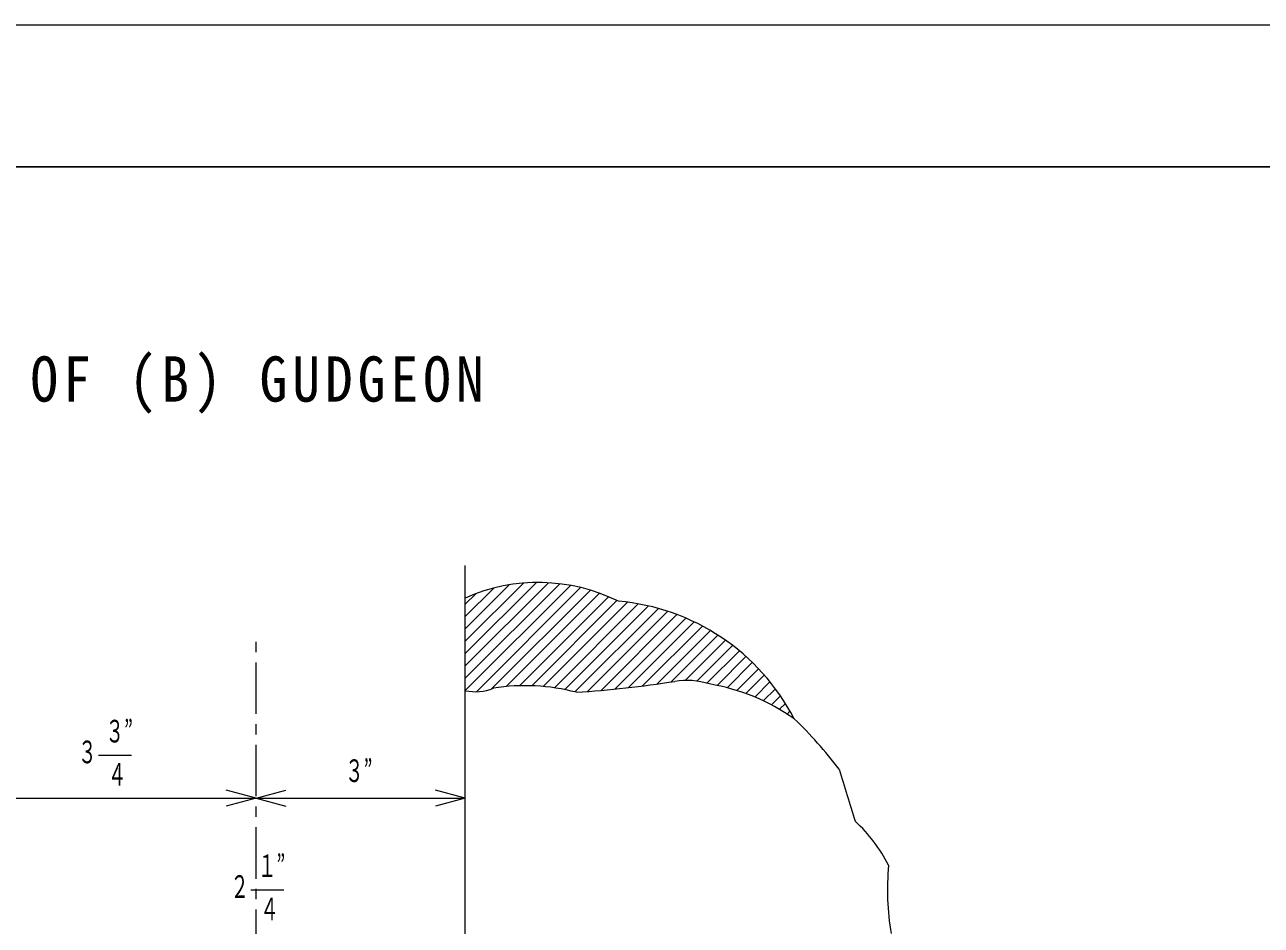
# Model space of a CAD drawing. Units: millimetres, scale not verified. Extents: x -6153 to 6153, y -4352 to 4352.
# Drawn here: x 2449 to 4250, y 3040 to 4352 of the extents above; entities that cross this region are included whole.
import ezdxf
from ezdxf.enums import TextEntityAlignment as Align

# ---------------------------------------------------------------- set-up
doc = ezdxf.new("R2010")
doc.units = ezdxf.units.MM
doc.header["$LTSCALE"] = 15
doc.linetypes.add('CHAIN1', pattern=[8, 5, -1, 1, -1])
for name, color, linetype, lineweight in [('0-0_0', 3, 'Continuous', 18), ('0-1_芯', 4, 'CHAIN1', 18), ('0-2_寸法', 2, 'Continuous', 18), ('0-F_枠', 3, 'Continuous', 18)]:
    doc.layers.add(name, color=color, linetype=linetype, lineweight=lineweight)
doc.styles.add('ＭＳ ゴシック', font='')
doc.styles.get('ＭＳ ゴシック').set_extended_font_data('MS Gothic')

msp = doc.modelspace()

# ---------------------------------------------------------------- linework, layer by layer
at = {"layer": '0-0_0'}
for p, q in [((3090.96, 2127.39), (3090.96, 3564.31)), ((3090.96, 3435.92), (3194.39, 3539.35)), ((3090.96, 3417.96), (3211.96, 3538.96)), ((3090.96, 3453.88), (3175.53, 3538.45)), ((3090.96, 3400), (3228.47, 3537.52)), ((3090.96, 3471.84), (3155.04, 3535.92)), ((3090.96, 3382.04), (3244.09, 3535.17)), ((3090.96, 3489.81), (3132.31, 3531.16)), ((3107.14, 3380.26), (3258.92, 3532.04)), ((3090.96, 3507.77), (3106.18, 3522.98)), ((3129.09, 3384.26), (3273.05, 3528.21)), ((3150.5, 3387.7), (3286.54, 3523.74)), ((3169.67, 3388.91), (3299.44, 3518.68)), ((3187.61, 3388.89), (3311.8, 3513.08)), ((3204.54, 3387.86), (3327.31, 3510.63)), ((3220.6, 3385.96), (3342.87, 3508.23)), ((3235.9, 3383.3), (3357.78, 3505.18)), ((3250.52, 3379.95), (3372.1, 3501.54)), ((3269.1, 3380.58), (3385.88, 3497.36)), ((3288.71, 3382.23), (3399.16, 3492.68)), ((3308.57, 3384.13), (3411.96, 3487.52)), ((3328.69, 3386.28), (3424.32, 3481.92)), ((3349.08, 3388.71), (3436.25, 3475.88)), ((3369.75, 3391.43), (3447.77, 3469.44)), ((3390.72, 3394.44), (3458.9, 3462.61)), ((3410.88, 3396.63), (3469.64, 3455.39)), ((3427.91, 3395.7), (3480.01, 3447.8)), ((3442.78, 3392.62), (3490.01, 3439.84)), ((3457.56, 3389.44), (3499.64, 3431.52)), ((3472.14, 3386.05), (3508.92, 3422.83)), ((3486.12, 3382.07), (3517.84, 3413.79)), ((3499.55, 3377.54), (3526.4, 3404.39)), ((3512.46, 3372.5), (3534.61, 3394.64)), ((3524.9, 3366.97), (3542.44, 3384.51)), ((3536.87, 3360.98), (3549.91, 3374.02)), ((3548.41, 3354.56), (3557, 3363.15)), ((3559.53, 3347.72), (3563.71, 3351.9))]:
    msp.add_line(p, q, dxfattribs=at)
for centre, radius, start, end in [((3197.39, 3277.27), 262.09, 63.62025, 113.95866), ((3286.48, 3194.42), 318.83, 27.34188, 85.07611), ((3105.51, 3451.48), 71.24, 258.21013, 291.75112), ((3178.35, 3097.92), 291.12, 75.19615, 99.17899), ((3133.52, 5111.26), 1735.98, 273.93791, 278.69851), ((3413.5, 3288.74), 107.92, 72.21089, 99.30151), ((3397.21, 3096.44), 299.15, 54.7899, 80.52138), ((3172.98, 2921.86), 577.01, 36.76439, 46.56461), ((6702.1, 4183.7), 3200.89, 196.6379, 198.05962), ((3500.24, 3021.02), 232.82, 27.1676, 47.04092), ((4077.76, 3091.52), 372.11, 174.47846, 189.88105)]:
    msp.add_arc(centre, radius, start, end, dxfattribs=at)
at = {"layer": '0-1_芯'}
msp.add_line((2786.16, -372.2), (2786.16, 3458.88), dxfattribs=at)
at = {"layer": '0-2_寸法'}
for p, q in [((2556.76, 3287.91), (2604.85, 3287.91)), ((2405.16, 3225.12), (2786.16, 3225.12)), ((2786.16, 3225.12), (2742.69, 3236.77)), ((2786.16, 3225.12), (2742.69, 3213.48)), ((2786.16, 3225.12), (2829.63, 3236.77)), ((2786.16, 3225.12), (3090.96, 3225.12)), ((2786.16, 3225.12), (2829.63, 3213.48)), ((3090.96, 3225.12), (3047.49, 3236.77)), ((3090.96, 3225.12), (3047.49, 3213.48)), ((2778.64, 3091.77), (2826.73, 3091.77))]:
    msp.add_line(p, q, dxfattribs=at)
at = {"layer": '0-F_枠'}
msp.add_line((-6153.08, 4352.17), (6153.08, 4352.17), dxfattribs=at)
at = {"layer": '0-F_枠', "lineweight": 25}
msp.add_line((-5946.08, 4145.17), (5945.97, 4145.17), dxfattribs=at)

# ---------------------------------------------------------------- texts
at = {"layer": '0-0_0', "color": 2, "insert": (2123.93, 3785.33), "char_height": 65.98, "attachment_point": 7, "style": 'ＭＳ ゴシック'}
msp.add_mtext('\\T1.18;\\W0.9;DETAIL\\~OF\\~(B)\\~GUDGEON', dxfattribs=at)
at = {"layer": '0-2_寸法', "style": 'ＭＳ ゴシック', "width": 0.6}
for s, p in [('３”', (2567.05, 3296.33)), ('３', (2527.01, 3266.06)), ('３”', (2915.87, 3238.74)), ('４', (2570.41, 3233.3)), ('１”', (2788.93, 3100.2)), ('２', (2748.89, 3069.93)), ('４', (2792.29, 3037.17))]:
    msp.add_text(s, height=32.99, dxfattribs=at).set_placement(p, align=Align.BOTTOM_LEFT)

doc.saveas('drawing.dxf')
